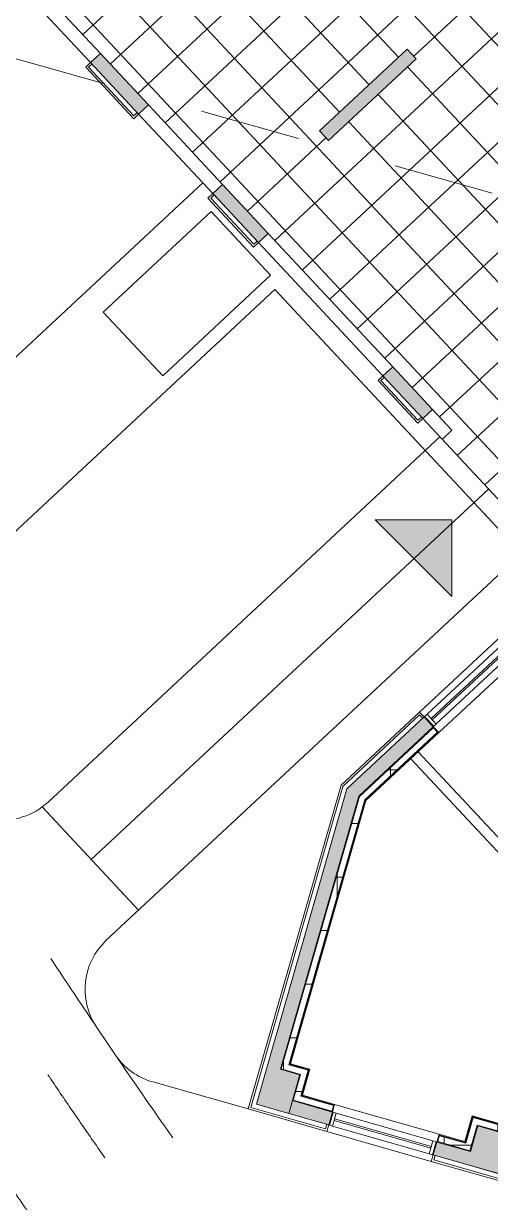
# Model space of a CAD drawing. Header units: millimetres. Extents: x -71377 to 516042, y -145869 to 441446.
# Drawn here: x 232498 to 239457, y 54296 to 71882 of the extents above; entities that cross this region are included whole.
import ezdxf

# ---------------------------------------------------------------- set-up
doc = ezdxf.new("R2010")
doc.units = ezdxf.units.MM
doc.header["$LTSCALE"] = 1000
doc.linetypes.add('_점선_M_', pattern=[3, 1.5, -1.5])
for name, color, linetype, lineweight in [('06', 6, 'Continuous', 5), ('09_HID', 9, '_점선_M_', 5), ('A-ele-8', 8, 'Continuous', 5), ('A-fnsh', 5, 'Continuous', 5), ('A-fnsh-4', 4, 'Continuous', 5), ('A-hat', 251, 'Continuous', 5), ('A-insu', 251, 'Continuous', 5), ('A-text-2', 7, 'Continuous', 5), ('A-wind', 4, 'Continuous', 5), ('A-wind-hdln', 8, 'Continuous', 5), ('A_cwall', 2, 'Continuous', 5), ('A_fnsh', 5, 'Continuous', 5), ('A_fnsh-4', 4, 'Continuous', 5), ('AA_dash_M_', 7, '_점선_M_', 5), ('S-ccol', 2, 'Continuous', 5), ('조경라인_dwg', 8, 'Continuous', 5)]:
    doc.layers.add(name, color=color, linetype=linetype, lineweight=lineweight)
pattern_1 = [(0, (165969.5, 243949.9), (0, 800), []), (90, (165969.5, 243949.9), (-800, 5e-14), [])]

# ---------------------------------------------------------------- blocks, each defined once
blk = doc.blocks.new('시스템 패널 - 유리 패널-6130773-지반층 배치도')
at = {"layer": 'A-wind'}
for p, q in [((750, 12.5), (-750, 12.5)), ((-750, 12.5), (-750, -12.5)), ((750, -12.5), (750, 12.5)), ((-750, -12.5), (750, -12.5))]:
    blk.add_line(p, q, dxfattribs=at)
blk = doc.blocks.new('직사각형 멀리언 - 50 x 200mm-6130771-지반층 배치도')
at = {"layer": 'A-wind-hdln'}
for p, q in [((-25796, -211675), (-24355, -212089)), ((-24410, -212281), (-25852, -211868))]:
    blk.add_line(p, q, dxfattribs=at)
blk = doc.blocks.new('직사각형 멀리언 - 50 x 200mm-6130360-지반층 배치도')
at = {"layer": 'A-wind'}
for p, q in [((-25, 100), (25, 100)), ((-25, -100), (-25, 100)), ((25, 100), (25, -100)), ((25, -100), (-25, -100))]:
    blk.add_line(p, q, dxfattribs=at)
blk = doc.blocks.new('시스템 패널 - 유리 패널-V139-지반층 배치도')
at = {"layer": 'A-wind'}
for p, q in [((1150, 12.5), (-1150, 12.5)), ((-1150, 12.5), (-1150, -12.5)), ((1150, -12.5), (1150, 12.5)), ((-1150, -12.5), (1150, -12.5))]:
    blk.add_line(p, q, dxfattribs=at)
blk = doc.blocks.new('직사각형 멀리언 - 50 x 200mm-V61-지반층 배치도')
at = {"layer": 'A-wind-hdln'}
for p, q in [((-21096, -213023), (-18885, -213657)), ((-18940, -213849), (-21151, -213215))]:
    blk.add_line(p, q, dxfattribs=at)
blk = doc.blocks.new('직사각형 멀리언 - 50 x 200mm-V140-지반층 배치도')
at = {"layer": 'A-wind'}
for p, q in [((-25, 100), (25, 100)), ((-25, -100), (-25, 100)), ((25, 100), (25, -100)), ((25, -100), (-25, -100))]:
    blk.add_line(p, q, dxfattribs=at)
blk = doc.blocks.new('조경라인_dwg_A$Cb8b4522a-7862174-지반층 배치도')
at = {"layer": '06'}
for p, q in [((166278, -30628), (160354, -36152)), ((161060, -36909), (159623, -35368))]:
    blk.add_line(p, q, dxfattribs=at)
blk = doc.blocks.new('조경라인_dwg-6847807-지반층 배치도')
at = {"layer": '06'}
for p, q in [((232863, 60269), (238704, 65716)), ((239990, 64043), (233731, 58207)), ((233582, 56919), (233868, 56495)), ((234423, 56094), (235846, 55692))]:
    blk.add_line(p, q, dxfattribs=at)
for centre, start, end in [((232181, 61000), 210.8914, 313), ((234413, 57475), 133, 213.8003), ((234695, 57056), 214.1525, 254.2223)]:
    blk.add_arc(centre, 1000, start, end, dxfattribs=at)
at = {"layer": '09_HID'}
for centre, radius, start, end in [((302705, 103193), 84182, 205.76581, 220.18408), ((302705, 103193), 85582, 206.05632, 218.8204), ((286775, 93105), 64335, 210.46515, 214.2265), ((302705, 103193), 83182, 214.15252, 221.21766)]:
    blk.add_arc(centre, radius, start, end, dxfattribs=at)
blk.add_blockref('조경라인_dwg_A$Cb8b4522a-7862174-지반층 배치도', (73152, 95564))
blk = doc.blocks.new('패밀리2 - 패밀리2-6852550-지반층 배치도')
at = {"layer": 'A-text-2'}
blk.add_hatch(color=256, dxfattribs=at).paths.add_polyline_path([(4.217, 1.08), (5.837, 1.08), (5.027, 0.27)])
for p, q in [((4.217, 1.08), (5.027, 0.27)), ((5.837, 1.08), (4.217, 1.08)), ((5.027, 0.27), (5.837, 1.08))]:
    blk.add_line(p, q, dxfattribs=at)

msp = doc.modelspace()

# ---------------------------------------------------------------- hatches: boundary and pattern name
at = {"layer": 'A-hat'}
h = msp.add_hatch(dxfattribs=at)
h.set_pattern_fill('FP_149', color=256, scale=1000, style=0, pattern_type=2)
h.set_pattern_definition([(133, (238652, 72531.55), (-438.812, -409.2), []), (223, (238652, 72531.55), (409.2, -438.812), [])])
h.paths.add_polyline_path([(240678.3, 63598.3), (241994.7, 64825.8), (239478.2, 67524.5), (240904.3, 68854.4), (241006.6, 68744.8), (241679.4, 69372.2), (241577.2, 69481.9), (243471.4, 71248.3), (243580.5, 71131.2), (244812.8, 72280.4), (244212.6, 72924), (244358.9, 73060.4), (243526.9, 73952.7), (243380.6, 73816.3), (242586.1, 74668.3), (241200.1, 73375.9), (241121.7, 73460), (239498.1, 71946), (237345.9, 74239.3), (235166.5, 72206.9), (233707, 73772), (232507.6, 72653.5), (238884.3, 65815.4), (238738, 65679), (240594.4, 63688.2)])
h.paths.add_polyline_path([(237043.4, 70135.5), (236907, 70281.7), (238216.2, 71502.5), (238352.6, 71356.3)])
h.paths.add_polyline_path([(236067.2, 72370), (235862.6, 72589.4), (236520.8, 73203.2), (236725.4, 72983.8), (236082, 72383.8)])
h.paths.add_polyline_path([(237030.1, 73199.6), (236825.5, 73419), (237264.3, 73828.2), (237468.9, 73608.8), (237148.1, 73309.6)])
for points in [[(234213, 70531.5), (234359.2, 70667.9), (233643.1, 71435.8), (233496.9, 71299.4)], [(236907, 70281.7), (237043.4, 70135.5), (238352.6, 71356.3), (238216.2, 71502.5)], [(235999.8, 68615.3), (236146.1, 68751.7), (235464.1, 69483.1), (235317.8, 69346.7), (235656.5, 68983.5)], [(238448.2, 65989.8), (238594.4, 66126.2), (238001.1, 66762.5), (237854.8, 66626.1)], [(237211.4, 60091.9), (238606, 61392.4), (238469.6, 61538.6), (237318.5, 60465.2)], [(236327.1, 56282.4), (237495.4, 60356.8), (237211.4, 60091.9), (236134.9, 56337.5)], [(236450.1, 55623), (236615.5, 56199.7), (236134.9, 56337.5), (235969.5, 55760.8), (236327.1, 55658.2)], [(236450.1, 55623), (237046.1, 55452.1), (237101.2, 55644.3), (236505.3, 55815.2)], [(239583.8, 54724.4), (239749.2, 55301.1), (239268.6, 55439), (239103.2, 54862.2), (239268.6, 54814.8)], [(239103.2, 54862.2), (239158.3, 55054.4), (238658.5, 55197.8), (238603.4, 55005.5), (238888.6, 54923.7)]]:
    msp.add_hatch(color=256, dxfattribs=at).paths.add_polyline_path(points)
h = msp.add_hatch(dxfattribs=at)
h.set_pattern_fill('FP_13', color=256, scale=1000, style=0, pattern_type=2)
h.set_pattern_definition(pattern_1)
h.paths.add_polyline_path([(237583.9, 60302.5), (238666.9, 61312.4), (238605.5, 61378.2), (237632.1, 60470.5), (237592.2, 60331.3)])
h = msp.add_hatch(dxfattribs=at)
h.set_pattern_fill('FP_13', color=256, scale=1000, style=0, pattern_type=2)
h.set_pattern_definition(pattern_1)
h.paths.add_polyline_path([(236450.8, 56351), (237632.1, 60470.5), (237498.5, 60331.3), (236364.3, 56375.8)])
h = msp.add_hatch(dxfattribs=at)
h.set_pattern_fill('FP_13', color=256, scale=1000, style=0, pattern_type=2)
h.set_pattern_definition(pattern_1)
h.paths.add_polyline_path([(236714.4, 56181.8), (236739.2, 56268.3), (236364.3, 56375.8), (236339.5, 56289.3), (236627.9, 56206.6)])
h = msp.add_hatch(dxfattribs=at)
h.set_pattern_fill('FP_13', color=256, scale=1000, style=0, pattern_type=2)
h.set_pattern_definition(pattern_1)
h.paths.add_polyline_path([(236628.9, 55883.8), (236714.4, 56181.8), (236625.1, 56197), (236542.4, 55908.6)])
h = msp.add_hatch(dxfattribs=at)
h.set_pattern_fill('FP_13', color=256, scale=1000, style=0, pattern_type=2)
h.set_pattern_definition(pattern_1)
h.paths.add_polyline_path([(239151.5, 55066.8), (239261.7, 55451.3), (239172.5, 55466.5), (239065, 55091.6)])
h = msp.add_hatch(dxfattribs=at)
h.set_pattern_fill('FP_13', color=256, scale=1000, style=0, pattern_type=2)
h.set_pattern_definition(pattern_1)
h.paths.add_polyline_path([(239761.6, 55308), (239776.8, 55397.3), (239200, 55562.6), (239175.2, 55476.1), (239752, 55310.7)])
h = msp.add_hatch(dxfattribs=at)
h.set_pattern_fill('FP_13', color=256, scale=1000, style=0, pattern_type=2)
h.set_pattern_definition(pattern_1)
h.paths.add_polyline_path([(239065, 55091.6), (239080.2, 55180.9), (238695.7, 55291.1), (238670.8, 55204.6), (239045.7, 55097.1)])

# ---------------------------------------------------------------- linework, layer by layer
at = {"layer": 'A-ele-8'}
for p, q in [((240172.4, 63700.9), (236244.1, 67913.5)), ((238401.4, 61611.8), (240171.3, 63262.2)), ((240457.7, 62955.1), (238687.8, 61304.6)), ((238687.8, 61304.6), (238674.2, 61319.2)), ((237128.8, 55740.4), (237134.3, 55759.7)), ((238575.8, 54909.4), (237018.5, 55355.9))]:
    msp.add_line(p, q, dxfattribs=at)
at = {"layer": 'A-fnsh'}
for p, q in [((232392, 72484.2), (233496.9, 71299.4)), ((232538.3, 72620.6), (233643.1, 71435.8)), ((233643.1, 71435.8), (232538.3, 72620.6)), ((234213, 70531.5), (235317.8, 69346.7)), ((234359.2, 70667.9), (235464.1, 69483.1)), ((235464.1, 69483.1), (234359.2, 70667.9)), ((227269.1, 62142), (235167.7, 69507.6)), ((235294.3, 69078.7), (233685.3, 67578.3)), ((236180.9, 68127.9), (235294.3, 69078.7)), ((235999.8, 68615.3), (237854.8, 66626.1)), ((236146.1, 68751.7), (238001.1, 66762.5)), ((238001.1, 66762.5), (236146.1, 68751.7)), ((234571.9, 66627.5), (236180.9, 68127.9)), ((228564.9, 60752.5), (236244.1, 67913.5)), ((233685.3, 67578.3), (234571.9, 66627.5)), ((238594.4, 66126.2), (238884.3, 65815.4)), ((238884.3, 65815.4), (238594.4, 66126.2)), ((238448.2, 65989.8), (240391.8, 63905.5)), ((238738, 65679), (238884.3, 65815.4)), ((237134.3, 55759.7), (238691.6, 55313.1))]:
    msp.add_line(p, q, dxfattribs=at)
at = {"layer": 'A-fnsh-4'}
for p, q in [((238673.7, 61305.1), (238598.7, 61385.6)), ((238673.7, 61305.1), (237592.8, 60297.1)), ((237592.8, 60297.1), (236463.2, 56357.8)), ((236463.2, 56357.8), (236751.6, 56275.1)), ((236751.6, 56275.1), (236641.3, 55890.6)), ((236641.3, 55890.6), (237121.9, 55752.8)), ((237091.6, 55647.1), (237121.9, 55752.8)), ((239082.9, 55190.5), (239193.2, 55575)), ((239193.2, 55575), (239885.3, 55376.6)), ((238698.4, 55300.8), (238668.1, 55195)), ((238698.4, 55300.8), (239082.9, 55190.5))]:
    msp.add_line(p, q, dxfattribs=at)
at = {"layer": 'A-insu'}
for p, q in [((235979.3, 68637.3), (235338.3, 69324.8)), ((235969.5, 55760.8), (236134.9, 56337.5)), ((236450.1, 55623), (235969.5, 55760.8)), ((241717.8, 54112.5), (239103.2, 54862.2))]:
    msp.add_line(p, q, dxfattribs=at)
at = {"layer": 'A_cwall'}
for p, q in [((233643.1, 71435.8), (233496.9, 71299.4)), ((234359.2, 70667.9), (233643.1, 71435.8)), ((238216.2, 71502.5), (236907, 70281.7)), ((238352.6, 71356.3), (238216.2, 71502.5)), ((233496.9, 71299.4), (234213, 70531.5)), ((237043.4, 70135.5), (238352.6, 71356.3)), ((234213, 70531.5), (234359.2, 70667.9)), ((236907, 70281.7), (237043.4, 70135.5)), ((235464.1, 69483.1), (235317.8, 69346.7)), ((236146.1, 68751.7), (235464.1, 69483.1)), ((235317.8, 69346.7), (235999.8, 68615.3)), ((235999.8, 68615.3), (236146.1, 68751.7)), ((238001.1, 66762.5), (237854.8, 66626.1)), ((238594.4, 66126.2), (238001.1, 66762.5)), ((237854.8, 66626.1), (238448.2, 65989.8)), ((238448.2, 65989.8), (238594.4, 66126.2)), ((238469.6, 61538.6), (237318.5, 60465.2)), ((237495.4, 60356.8), (238606, 61392.4)), ((238606, 61392.4), (238469.6, 61538.6)), ((237318.5, 60465.2), (236134.9, 56337.5)), ((236327.1, 56282.4), (237495.4, 60356.8)), ((236505.3, 55815.2), (236450.1, 55623)), ((237101.2, 55644.3), (236505.3, 55815.2)), ((236450.1, 55623), (237046.1, 55452.1)), ((237046.1, 55452.1), (237101.2, 55644.3)), ((238658.5, 55197.8), (238603.4, 55005.5)), ((239158.3, 55054.4), (238658.5, 55197.8)), ((238603.4, 55005.5), (239103.2, 54862.2))]:
    msp.add_line(p, q, dxfattribs=at)
at = {"layer": 'A_fnsh'}
for p, q in [((238605.5, 61378.2), (237504.3, 60351.3)), ((238674.2, 61319.2), (238606, 61392.4)), ((238666.9, 61312.4), (237583.9, 60302.5)), ((237601.6, 60291.7), (238687.8, 61304.6)), ((237504.3, 60351.3), (236339.5, 56289.3)), ((237583.9, 60302.5), (236450.8, 56351)), ((236475.6, 56364.7), (237601.6, 60291.7)), ((236327.1, 56282.4), (236615.5, 56199.7)), ((236339.5, 56289.3), (236627.9, 56206.6)), ((236450.8, 56351), (236739.2, 56268.3)), ((236763.9, 56282), (236475.6, 56364.7)), ((236653.7, 55897.5), (236763.9, 56282)), ((236615.5, 56199.7), (236505.3, 55815.2)), ((236627.9, 56206.6), (236517.6, 55822.1)), ((236739.2, 56268.3), (236634.5, 55903)), ((236517.6, 55822.1), (237094.4, 55656.7)), ((236628.9, 55883.8), (236634.5, 55903)), ((236628.9, 55883.8), (237119.2, 55743.2)), ((237134.3, 55759.7), (236653.7, 55897.5)), ((237101.2, 55644.3), (237128.8, 55740.4)), ((239186.3, 55587.4), (239076.1, 55202.9)), ((239897.6, 55383.4), (239186.3, 55587.4)), ((239089.8, 55178.1), (239200, 55562.6)), ((239151.5, 55066.8), (239261.7, 55451.3)), ((239158.3, 55054.4), (239268.6, 55439)), ((239200, 55562.6), (239872.9, 55369.7)), ((239261.7, 55451.3), (239761.6, 55308)), ((239268.6, 55439), (239749.2, 55301.1)), ((238691.6, 55313.1), (238658.5, 55197.8)), ((239076.1, 55202.9), (238691.6, 55313.1)), ((238695.7, 55291.1), (239089.8, 55178.1)), ((238670.8, 55204.6), (239151.5, 55066.8))]:
    msp.add_line(p, q, dxfattribs=at)
at = {"layer": 'A_fnsh-4'}
for p, q in [((233496.9, 71299.4), (233423.7, 71231.2)), ((233423.7, 71231.2), (234139.8, 70463.3)), ((233517.3, 71277.5), (233466.1, 71229.7)), ((233466.1, 71229.7), (234141.3, 70505.7)), ((234139.8, 70463.3), (234213, 70531.5)), ((234141.3, 70505.7), (234192.5, 70553.4)), ((235317.8, 69346.7), (235244.7, 69278.5)), ((235338.3, 69324.8), (235287.1, 69277)), ((235338.3, 69324.8), (235317.8, 69346.7)), ((235244.7, 69278.5), (235926.7, 68547.1)), ((235287.1, 69277), (235928.1, 68589.5)), ((235926.7, 68547.1), (235999.8, 68615.3)), ((235928.1, 68589.5), (235979.3, 68637.3)), ((235999.8, 68615.3), (235979.3, 68637.3)), ((237854.8, 66626.1), (237781.7, 66557.9)), ((237781.7, 66557.9), (238375, 65921.6)), ((237875.3, 66604.1), (237824.1, 66556.4)), ((237824.1, 66556.4), (238376.5, 65964)), ((238375, 65921.6), (238448.2, 65989.8)), ((238376.5, 65964), (238427.7, 66011.7)), ((238401.4, 61611.8), (237230, 60519.4)), ((237256.5, 60503.2), (238399.9, 61569.4)), ((238447.7, 61518.2), (238399.9, 61569.4)), ((238469.6, 61538.6), (238401.4, 61611.8)), ((238271, 60915.9), (241889, 57036)), ((241998.7, 57138.3), (238380.7, 61018.2)), ((237230, 60519.4), (235845.8, 55692.2)), ((235882.9, 55712.8), (237256.5, 60503.2)), ((235845.8, 55692.2), (237018.5, 55355.9)), ((236998, 55393), (235882.9, 55712.8)), ((236998, 55393), (237017.3, 55460.3)), ((237018.5, 55355.9), (237046.1, 55452.1)), ((238603.4, 55005.5), (238575.8, 54909.4)), ((238575.8, 54909.4), (241719.1, 54008.1)), ((238632.2, 54997.3), (238612.9, 54930)), ((241698.5, 54045.2), (238612.9, 54930))]:
    msp.add_line(p, q, dxfattribs=at)
at = {"layer": 'AA_dash_M_'}
msp.add_line((93690.2, 110544.2), (264270.3, 62346.1), dxfattribs=at)
at = {"layer": 'S-ccol'}
for p, q in [((236134.9, 56337.5), (235969.5, 55760.8)), ((236615.5, 56199.7), (236327.1, 56282.4)), ((236450.1, 55623), (236615.5, 56199.7)), ((235969.5, 55760.8), (236450.1, 55623)), ((239268.6, 55439), (239158.3, 55054.4)), ((239749.2, 55301.1), (239268.6, 55439)), ((239103.2, 54862.2), (239583.8, 54724.4))]:
    msp.add_line(p, q, dxfattribs=at)

# ---------------------------------------------------------------- block references
at = {"layer": 'A-text-2', "xscale": 999.9999999999998, "yscale": 999.9999999999998, "zscale": 999.9999999999998, "rotation": 135.0000000000013}
msp.add_blockref('패밀리2 - 패밀리2-6852550-지반층 배치도', (242628.9, 61117.7), dxfattribs=at)
at = {"layer": 'A-wind-hdln'}
for name, p, rotation in [('직사각형 멀리언 - 50 x 200mm-V61-지반층 배치도', (66782.1, 189377.4), 59.00000000001159), ('시스템 패널 - 유리 패널-V139-지반층 배치도', (239422.7, 62290.7), 223.0000012484765), ('시스템 패널 - 유리 패널-6130773-지반층 배치도', (237852.3, 55324.9), 164.0000012484781)]:
    msp.add_blockref(name, p, dxfattribs=dict(at, rotation=rotation))
at = {"layer": 'A-wind-hdln', "extrusion": (0, 0, -1)}
for name, p, rotation in [('직사각형 멀리언 - 50 x 200mm-V140-지반층 배치도', (-238563.4, 61489.4), 316.9999987515234), ('직사각형 멀리언 - 50 x 200mm-6130360-지반층 배치도', (-237107.3, 55538.5), 15.99999875152191), ('직사각형 멀리언 - 50 x 200mm-6130360-지반층 배치도', (-238597.3, 55111.3), 15.99999875152191)]:
    msp.add_blockref(name, p, dxfattribs=dict(at, rotation=rotation))
at = {"layer": 'A-wind-hdln'}
msp.add_blockref('직사각형 멀리언 - 50 x 200mm-6130771-지반층 배치도', (262955.4, 267303.1), dxfattribs=at)
at = {"layer": '조경라인_dwg', "rotation": 8.537736462515947e-07}
msp.add_blockref('조경라인_dwg-6847807-지반층 배치도', (0, 0), dxfattribs=at)

doc.saveas('drawing.dxf')
